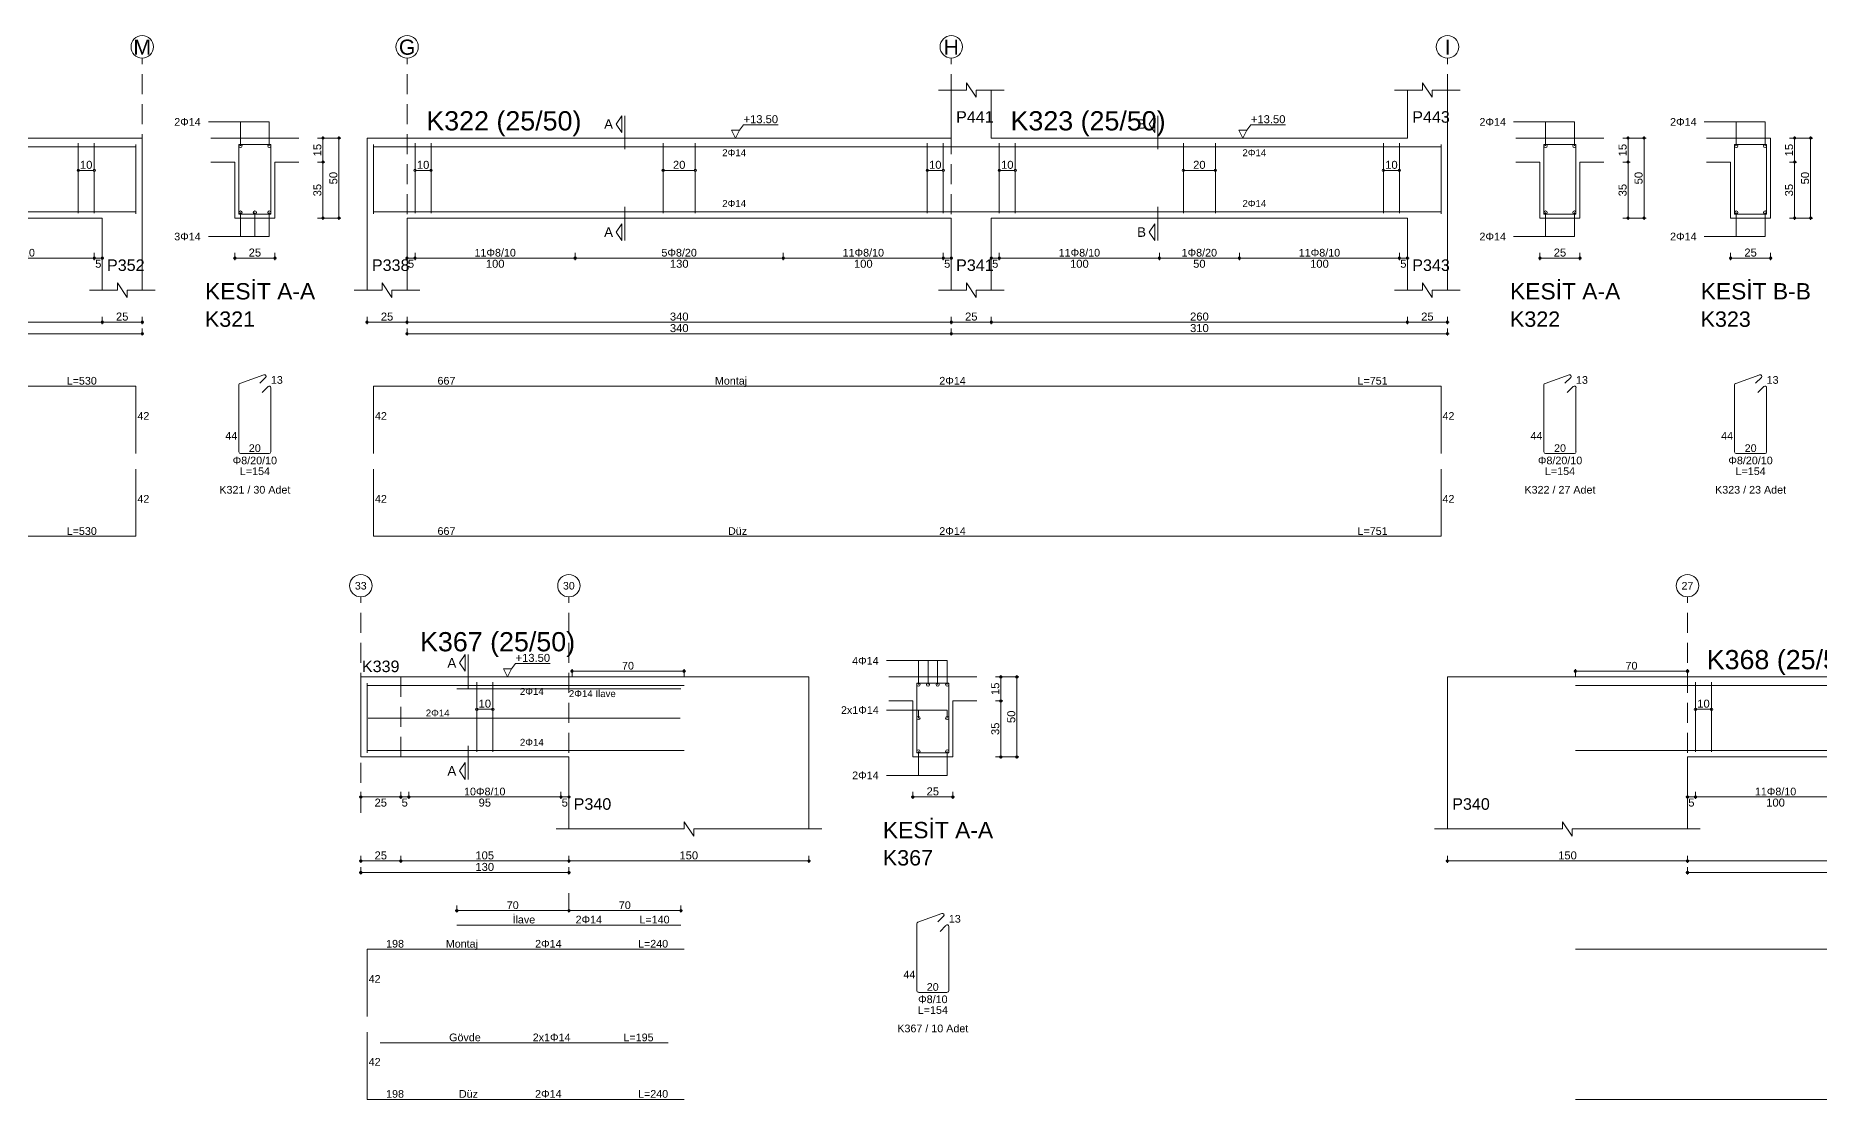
# Model space of a CAD drawing. Header units: millimetres. Extents: x 23801 to 80069, y 9628 to 14137.
# Drawn here: x 70873 to 72545, y 12024 to 13020 of the extents above; entities that cross this region are included whole.
import ezdxf

# ---------------------------------------------------------------- set-up
doc = ezdxf.new("R2010")
doc.units = ezdxf.units.MM
doc.linetypes.add('DASHDOT2', pattern=[12.7, 6.35, -3.175, 0, -3.175])
doc.linetypes.add('DASHED4', pattern=[18.75, 12.5, -6.25])
doc.layers.add('aks', color=251, linetype='DASHDOT2', lineweight=35)
for name, color, linetype in [('Donatı Topl. Uzun. Yazısı', 7, 'Continuous'), ('Donatı Uz. Yazısı', 7, 'Continuous'), ('Donatı Yazısı', 7, 'Continuous'), ('Donatı Çizgisi', 7, 'Continuous'), ('Kiriş', 7, 'Continuous'), ('Standart', 7, 'Continuous'), ('Ölçülendirme', 7, 'Continuous')]:
    doc.layers.add(name, color=color, linetype=linetype)
doc.styles.add('arial_1_18', font='arial.ttf', dxfattribs={"height": 0.2})

# ---------------------------------------------------------------- blocks, each defined once
blk = doc.blocks.new('IDE213Entity7537')
at = {"layer": 'aks', "color": 30, "linetype": 'DASHED4', "lineweight": 5}
for points in [[(9246.5, 2001.7), (9246.5, 2136.7)], [(9666.5, 2001.7), (9666.5, 2136.7)]]:
    blk.add_lwpolyline(points, dxfattribs=at)
at = {"layer": 'aks', "color": 1, "linetype": 'Continuous', "lineweight": 5}
for centre in [(9246.5, 2143.7), (9666.5, 2143.7)]:
    blk.add_circle(centre, 7, dxfattribs=at)
at = {"layer": 'Donatı Çizgisi', "color": 5, "linetype": 'Continuous', "lineweight": 5}
for points in [[(9174.5, 2081.3), (9662.5, 2081.3)], [(9251.5, 2039.9), (9251.5, 2083.5)], [(9261.5, 2039.9), (9261.5, 2083.5)], [(9434, 2039.9), (9434, 2083.5)], [(9454, 2039.9), (9454, 2083.5)], [(9626.5, 2039.9), (9626.5, 2083.5)], [(9636.5, 2039.9), (9636.5, 2083.5)], [(9662.5, 2039.3), (9662.5, 2082.7)], [(9726.9, 2039.2), (9726.9, 2082.8)], [(9726.9, 2082.8), (9746.9, 2082.8)], [(9746.9, 2039.2), (9746.9, 2082.8)], [(9174.5, 2040.7), (9662.5, 2040.7)], [(9726.9, 2039.2), (9746.9, 2039.2)], [(9174.5, 1931.7), (9662.5, 1931.7)], [(9662.5, 1889.7), (9662.5, 1931.7)], [(9726.9, 1890.6), (9726.9, 1932.5)], [(9727.5, 1933.4), (9742.5, 1938.9)], [(9740, 1933.6), (9743.6, 1937.2)], [(9741.4, 1927.7), (9745.1, 1931.5)], [(9746.9, 1890.6), (9746.9, 1930.7)], [(9727.9, 1889.6), (9745.8, 1889.6)], [(9662.5, 1837.9), (9662.5, 1879.9)], [(9174.5, 1837.9), (9662.5, 1837.9)]]:
    blk.add_lwpolyline(points, dxfattribs=at)
for centre in [(9727.9, 2081.8), (9745.9, 2081.8), (9727.9, 2040.2), (9736.9, 2040.2), (9745.9, 2040.2)]:
    blk.add_circle(centre, 1, dxfattribs=at)
for centre, start, end in [((9727.9, 1932.5), 110, 180), ((9742.9, 1937.9), 315, 110), ((9745.8, 1930.7), 0, 135), ((9727.9, 1890.6), 180, 270), ((9745.8, 1890.6), 270, 0)]:
    blk.add_arc(centre, 1.02, start, end, dxfattribs=at)
at = {"layer": 'Kiriş', "color": 1, "linetype": 'Continuous', "lineweight": 5}
for points in [[(9096.5, 2086.7), (9666.5, 2086.7)], [(9096.5, 1991.7), (9096.5, 2086.7)], [(9666.5, 1991.7), (9666.5, 2086.7)], [(9709.4, 2086.7), (9764.4, 2086.7)], [(9709.4, 2071.7), (9724.4, 2071.7)], [(9724.4, 2036.7), (9724.4, 2071.7)], [(9749.4, 2071.7), (9764.4, 2071.7)], [(9749.4, 2036.7), (9749.4, 2071.7)], [(9246.5, 2036.7), (9641.5, 2036.7)], [(9246.5, 1991.7), (9246.5, 2036.7)], [(9641.5, 1991.7), (9641.5, 2036.7)], [(9724.4, 2036.7), (9749.4, 2036.7)], [(9174.5, 1987.2), (9168.5, 1996.2)], [(9168.5, 1991.7), (9168.5, 1996.2)], [(9657, 1987.2), (9651, 1996.2)], [(9651, 1991.7), (9651, 1996.2)], [(9088.5, 1991.7), (9168.5, 1991.7)], [(9174.5, 1991.7), (9254.5, 1991.7)], [(9174.5, 1987.2), (9174.5, 1991.7)], [(9633.5, 1991.7), (9651, 1991.7)], [(9657, 1991.7), (9674.5, 1991.7)], [(9657, 1987.2), (9657, 1991.7)]]:
    blk.add_lwpolyline(points, dxfattribs=at)
at = {"layer": 'Ölçülendirme', "color": 1, "linetype": 'Continuous', "lineweight": 5}
for points in [[(9399.3, 2095.5), (9402.8, 2100.7)], [(9402.8, 2090.2), (9399.3, 2095.5)], [(9402.8, 2090.2), (9402.8, 2100.7)], [(9404.5, 2079.7), (9404.5, 2100.7)], [(9707.9, 2096.8), (9745.9, 2096.8)], [(9727.9, 2081.8), (9727.9, 2096.8)], [(9745.9, 2081.8), (9745.9, 2096.8)], [(9173.5, 2090.3), (9245.5, 2090.3)], [(9174.5, 2087.1), (9174.5, 2091.6)], [(9244.5, 2087.1), (9244.5, 2091.6)], [(9484.8, 2086.7), (9482.3, 2091.7)], [(9482.3, 2091.7), (9487.3, 2091.7)], [(9487.3, 2091.7), (9484.8, 2086.7)], [(9484.8, 2086.7), (9484.8, 2086.7)], [(9487.3, 2091.7), (9489.8, 2095)], [(9489.8, 2095), (9511.3, 2095)], [(9776.1, 2086.7), (9790.6, 2086.7)], [(9779.4, 2035.7), (9779.4, 2087.7)], [(9789.4, 2035.7), (9789.4, 2087.7)], [(9251.5, 2066.5), (9261.5, 2066.5)], [(9434, 2066.5), (9454, 2066.5)], [(9626.5, 2066.5), (9636.5, 2066.5)], [(9776.1, 2071.7), (9780.6, 2071.7)], [(9404.5, 2022.7), (9404.5, 2043.7)], [(9727.9, 2025.2), (9727.9, 2040.2)], [(9736.9, 2025.2), (9736.9, 2040.2)], [(9745.9, 2025.2), (9745.9, 2040.2)], [(9399.3, 2028), (9402.8, 2033.2)], [(9402.8, 2022.7), (9402.8, 2033.2)], [(9776.1, 2036.7), (9790.6, 2036.7)], [(9402.8, 2022.7), (9399.3, 2028)], [(9707.9, 2025.2), (9745.9, 2025.2)], [(9245.5, 2011.7), (9642.5, 2011.7)], [(9246.5, 2010.5), (9246.5, 2015)], [(9251.5, 2010.5), (9251.5, 2015)], [(9351.5, 2010.5), (9351.5, 2015)], [(9536.5, 2010.5), (9536.5, 2015)], [(9636.5, 2010.5), (9636.5, 2015)], [(9641.5, 2010.5), (9641.5, 2015)], [(9723.4, 2011.7), (9750.4, 2011.7)], [(9724.4, 2010.5), (9724.4, 2015)], [(9749.4, 2010.5), (9749.4, 2015)], [(9096.5, 1970.5), (9096.5, 1975)], [(9246.5, 1970.5), (9246.5, 1975)], [(9641.5, 1970.5), (9641.5, 1975)], [(9666.5, 1970.5), (9666.5, 1975)], [(9095.5, 1971.7), (9667.5, 1971.7)], [(9245.5, 1964.5), (9667.5, 1964.5)], [(9246.5, 1963.3), (9246.5, 1967.8)], [(9666.5, 1963.3), (9666.5, 1967.8)]]:
    blk.add_lwpolyline(points, dxfattribs=at)
for centre in [(9174.5, 2090.3), (9244.5, 2090.3), (9779.4, 2086.7), (9789.4, 2086.7), (9251.5, 2066.5), (9261.5, 2066.5), (9434, 2066.5), (9454, 2066.5), (9626.5, 2066.5), (9636.5, 2066.5), (9779.4, 2071.7), (9779.4, 2036.7), (9789.4, 2036.7), (9246.5, 2011.7), (9251.5, 2011.7), (9251.5, 2011.7), (9351.5, 2011.7), (9351.5, 2011.7), (9536.5, 2011.7), (9536.5, 2011.7), (9636.5, 2011.7), (9636.5, 2011.7), (9641.5, 2011.7), (9724.4, 2011.7), (9749.4, 2011.7), (9096.5, 1971.7), (9246.5, 1971.7), (9246.5, 1971.7), (9246.5, 1964.5), (9641.5, 1971.7), (9641.5, 1971.7), (9666.5, 1971.7), (9666.5, 1964.5)]:
    blk.add_circle(centre, 0.75, dxfattribs=at)
at = {"layer": 'aks', "color": 1, "linetype": 'Continuous', "lineweight": 5, "style": 'arial_1_18'}
for s, p in [('K', (9242.1, 2138.8)), ('M', (9661, 2138.8))]:
    blk.add_text(s, height=9.45, dxfattribs=at).set_placement(p)
at = {"layer": 'Donatı Topl. Uzun. Yazısı', "color": 1, "linetype": 'Continuous', "lineweight": 5, "style": 'arial_1_18'}
for s, p in [('L=530', (9619.3, 1932.7)), ('L=154', (9727.5, 1876.2)), ('L=530', (9619.3, 1838.8))]:
    blk.add_text(s, height=4.8, dxfattribs=at).set_placement(p)
at = {"layer": 'Donatı Uz. Yazısı', "color": 1, "linetype": 'Continuous', "lineweight": 5, "style": 'arial_1_18'}
for s, p in [('488', (9203.8, 1932.7)), ('13', (9746.9, 1933.2)), ('42', (9663.5, 1910.7)), ('44', (9718.4, 1898.3)), ('20', (9733.1, 1890.6)), ('42', (9663.5, 1858.9)), ('488', (9203.8, 1838.8))]:
    blk.add_text(s, height=4.8, dxfattribs=at).set_placement(p)
at = {"layer": 'Donatı Yazısı', "color": 5, "linetype": 'Continuous', "lineweight": 5, "style": 'arial_1_18'}
for s, p in [('2Φ14', (9686.5, 2094.4)), ('3Φ14', (9686.5, 2022.8)), ('2Φ14', (9433.2, 1932.7)), ('Φ8/20/10', (9723, 1882.9)), ('K321 / 30 Adet', (9714.7, 1864.6)), ('3Φ14', (9433.2, 1838.8))]:
    blk.add_text(s, height=4.8, dxfattribs=at).set_placement(p)
for s, p in [('2Φ14', (9471, 2075.4)), ('3Φ14', (9471, 2043.7))]:
    blk.add_text(s, height=4.32, rotation=360, dxfattribs=at).set_placement(p)
at = {"layer": 'Donatı Yazısı', "color": 1, "linetype": 'Continuous', "lineweight": 5, "style": 'arial_1_18'}
for s, p in [('Montaj', (9325.2, 1932.7)), ('Düz', (9333.4, 1838.8))]:
    blk.add_text(s, height=4.8, dxfattribs=at).set_placement(p)
at = {"layer": 'Kiriş', "color": 1, "linetype": 'Continuous', "lineweight": 5, "style": 'arial_1_18'}
for s, height, p in [('K321 (25/50)', 12, (9258.5, 2091.5)), ('P311', 7.2, (9099.5, 2003.7)), ('P352', 7.2, (9644.5, 2003.7)), ('KESİT A-A', 10.2, (9705.7, 1985.9)), ('K321', 9.6, (9705.7, 1968.8))]:
    blk.add_text(s, height=height, dxfattribs=at).set_placement(p)
at = {"layer": 'Ölçülendirme', "color": 1, "linetype": 'Continuous', "lineweight": 5, "style": 'arial_1_18'}
for s, height, p in [('70', 4.8, (9205.8, 2091.3)), ('A', 5.95, (9391.6, 2092.5)), ('+13.50', 5, (9489.8, 2096)), ('A', 5.95, (9391.6, 2025)), ('25', 5, (9733, 2012.7)), ('5', 5, (9247.1, 2005.7)), ('100', 5, (9295.7, 2005.7)), ('185', 5, (9438.2, 2005.7)), ('100', 5, (9580.7, 2005.7)), ('5', 5, (9637.1, 2005.7)), ('150', 5, (9165.7, 1972.7)), ('395', 5, (9438.2, 1972.7)), ('25', 5, (9650.1, 1972.7)), ('420', 5, (9438.2, 1965.5))]:
    blk.add_text(s, height=height, dxfattribs=at).set_placement(p)
for s, rotation, p in [('15', 90, (9778.4, 2075.3)), ('10', 360, (9252.6, 2067.5)), ('20', 360, (9440.1, 2067.5)), ('10', 360, (9627.6, 2067.5)), ('50', 90, (9788.4, 2057.8)), ('35', 90, (9778.4, 2050.3))]:
    blk.add_text(s, height=5, rotation=rotation, dxfattribs=at).set_placement(p)
at = {"layer": 'Ölçülendirme', "color": 5, "linetype": 'Continuous', "lineweight": 5, "style": 'arial_1_18'}
for s, p in [('11Φ8/10', (9288.6, 2012.7)), ('8Φ8/20', (9433, 2012.7)), ('11Φ8/10', (9573.6, 2012.7))]:
    blk.add_text(s, height=4.8, dxfattribs=at).set_placement(p)
blk = doc.blocks.new('IDE213Entity7538')
at = {"layer": 'aks', "color": 30, "linetype": 'DASHED4', "lineweight": 5}
for points in [[(9832, 2001.7), (9832, 2136.7)], [(10172, 2001.7), (10172, 2136.7)], [(10482, 2001.7), (10482, 2136.7)]]:
    blk.add_lwpolyline(points, dxfattribs=at)
at = {"layer": 'aks', "color": 1, "linetype": 'Continuous', "lineweight": 5}
for centre in [(9832, 2143.7), (10172, 2143.7), (10482, 2143.7)]:
    blk.add_circle(centre, 7, dxfattribs=at)
at = {"layer": 'Donatı Çizgisi', "color": 5, "linetype": 'Continuous', "lineweight": 5}
for points in [[(9811, 2039.3), (9811, 2082.7)], [(9811, 2081.3), (10478, 2081.3)], [(9837, 2039.9), (9837, 2083.5)], [(9847, 2039.9), (9847, 2083.5)], [(9992, 2039.9), (9992, 2083.5)], [(10012, 2039.9), (10012, 2083.5)], [(10157, 2039.9), (10157, 2083.5)], [(10167, 2039.9), (10167, 2083.5)], [(10202, 2039.9), (10202, 2083.5)], [(10212, 2039.9), (10212, 2083.5)], [(10317, 2039.9), (10317, 2083.5)], [(10337, 2039.9), (10337, 2083.5)], [(10442, 2039.9), (10442, 2083.5)], [(10452, 2039.9), (10452, 2083.5)], [(10478, 2039.3), (10478, 2082.7)], [(10542.3, 2039.2), (10542.3, 2082.8)], [(10542.3, 2082.8), (10562.3, 2082.8)], [(10562.3, 2039.2), (10562.3, 2082.8)], [(10661.4, 2039.2), (10661.4, 2082.8)], [(10661.4, 2082.8), (10681.4, 2082.8)], [(10681.4, 2039.2), (10681.4, 2082.8)], [(9811, 2040.7), (10478, 2040.7)], [(10542.3, 2039.2), (10562.3, 2039.2)], [(10661.4, 2039.2), (10681.4, 2039.2)], [(9811, 1889.7), (9811, 1931.7)], [(9811, 1931.7), (10478, 1931.7)], [(10478, 1889.7), (10478, 1931.7)], [(10542.3, 1890.6), (10542.3, 1932.5)], [(10543, 1933.4), (10558, 1938.9)], [(10555.4, 1933.6), (10559.1, 1937.2)], [(10556.8, 1927.7), (10560.6, 1931.5)], [(10562.3, 1890.6), (10562.3, 1930.7)], [(10661.4, 1890.6), (10661.4, 1932.5)], [(10662.1, 1933.4), (10677.1, 1938.9)], [(10674.5, 1933.6), (10678.2, 1937.2)], [(10675.9, 1927.7), (10679.7, 1931.5)], [(10681.4, 1890.6), (10681.4, 1930.7)], [(10543.3, 1889.6), (10561.3, 1889.6)], [(10662.4, 1889.6), (10680.4, 1889.6)], [(9811, 1837.9), (9811, 1879.9)], [(10478, 1837.9), (10478, 1879.9)], [(9811, 1837.9), (10478, 1837.9)]]:
    blk.add_lwpolyline(points, dxfattribs=at)
for centre in [(10543.3, 2081.8), (10561.3, 2081.8), (10662.4, 2081.8), (10680.4, 2081.8), (10543.3, 2040.2), (10561.3, 2040.2), (10662.4, 2040.2), (10680.4, 2040.2)]:
    blk.add_circle(centre, 1, dxfattribs=at)
for centre, start, end in [((10543.3, 1932.5), 110, 180), ((10558.3, 1937.9), 315, 110), ((10561.3, 1930.7), 0, 135), ((10662.4, 1932.5), 110, 180), ((10677.4, 1937.9), 315, 110), ((10680.4, 1930.7), 0, 135), ((10543.3, 1890.6), 180, 270), ((10561.3, 1890.6), 270, 0), ((10662.4, 1890.6), 180, 270), ((10680.4, 1890.6), 270, 0)]:
    blk.add_arc(centre, 1.02, start, end, dxfattribs=at)
at = {"layer": 'Kiriş', "color": 1, "linetype": 'Continuous', "lineweight": 5}
for points in [[(10181.5, 2116.7), (10181.5, 2121.2)], [(10187.5, 2112.2), (10181.5, 2121.2)], [(10466.5, 2116.7), (10466.5, 2121.2)], [(10472.5, 2112.2), (10466.5, 2121.2)], [(10164, 2116.7), (10181.5, 2116.7)], [(10172, 2086.7), (10172, 2116.7)], [(10187.5, 2112.2), (10187.5, 2116.7)], [(10187.5, 2116.7), (10205, 2116.7)], [(10197, 2086.7), (10197, 2116.7)], [(10449, 2116.7), (10466.5, 2116.7)], [(10457, 2086.7), (10457, 2116.7)], [(10472.5, 2116.7), (10490, 2116.7)], [(10472.5, 2112.2), (10472.5, 2116.7)], [(10482, 1991.7), (10482, 2116.7)], [(9807, 1991.7), (9807, 2086.7)], [(9807, 2086.7), (10172, 2086.7)], [(10197, 2086.7), (10457, 2086.7)], [(10524.8, 2086.7), (10579.8, 2086.7)], [(10643.9, 2086.7), (10683.9, 2086.7)], [(10683.9, 2036.7), (10683.9, 2086.7)], [(10524.8, 2071.7), (10539.8, 2071.7)], [(10539.8, 2036.7), (10539.8, 2071.7)], [(10564.8, 2071.7), (10579.8, 2071.7)], [(10564.8, 2036.7), (10564.8, 2071.7)], [(10643.9, 2071.7), (10658.9, 2071.7)], [(10658.9, 2036.7), (10658.9, 2071.7)], [(9832, 2036.7), (10172, 2036.7)], [(9832, 1991.7), (9832, 2036.7)], [(10172, 1991.7), (10172, 2036.7)], [(10197, 2036.7), (10457, 2036.7)], [(10197, 1991.7), (10197, 2036.7)], [(10457, 1991.7), (10457, 2036.7)], [(10539.8, 2036.7), (10564.8, 2036.7)], [(10658.9, 2036.7), (10683.9, 2036.7)], [(9822.5, 1987.2), (9816.5, 1996.2)], [(9816.5, 1991.7), (9816.5, 1996.2)], [(10187.5, 1987.2), (10181.5, 1996.2)], [(10181.5, 1991.7), (10181.5, 1996.2)], [(10472.5, 1987.2), (10466.5, 1996.2)], [(10466.5, 1991.7), (10466.5, 1996.2)], [(9799, 1991.7), (9816.5, 1991.7)], [(9822.5, 1991.7), (9840, 1991.7)], [(9822.5, 1987.2), (9822.5, 1991.7)], [(10164, 1991.7), (10181.5, 1991.7)], [(10187.5, 1991.7), (10205, 1991.7)], [(10187.5, 1987.2), (10187.5, 1991.7)], [(10449, 1991.7), (10466.5, 1991.7)], [(10472.5, 1991.7), (10490, 1991.7)], [(10472.5, 1987.2), (10472.5, 1991.7)]]:
    blk.add_lwpolyline(points, dxfattribs=at)
at = {"layer": 'Ölçülendirme', "color": 1, "linetype": 'Continuous', "lineweight": 5}
for points in [[(9962.7, 2095.5), (9966.2, 2100.7)], [(9966.2, 2090.2), (9962.7, 2095.5)], [(9966.2, 2090.2), (9966.2, 2100.7)], [(9968, 2079.7), (9968, 2100.7)], [(10295.7, 2095.5), (10299.2, 2100.7)], [(10299.2, 2090.2), (10295.7, 2095.5)], [(10299.2, 2090.2), (10299.2, 2100.7)], [(10301, 2079.7), (10301, 2100.7)], [(10523.3, 2096.8), (10561.3, 2096.8)], [(10543.3, 2081.8), (10543.3, 2096.8)], [(10561.3, 2081.8), (10561.3, 2096.8)], [(10642.4, 2096.8), (10680.4, 2096.8)], [(10662.4, 2081.8), (10662.4, 2096.8)], [(10680.4, 2081.8), (10680.4, 2096.8)], [(10037.2, 2086.7), (10034.7, 2091.7)], [(10034.7, 2091.7), (10039.7, 2091.7)], [(10039.7, 2091.7), (10037.2, 2086.7)], [(10037.2, 2086.7), (10037.2, 2086.7)], [(10039.7, 2091.7), (10042.2, 2095)], [(10042.2, 2095), (10063.8, 2095)], [(10354.2, 2086.7), (10351.7, 2091.7)], [(10351.7, 2091.7), (10356.7, 2091.7)], [(10356.7, 2091.7), (10354.2, 2086.7)], [(10354.2, 2086.7), (10354.2, 2086.7)], [(10356.7, 2091.7), (10359.2, 2095)], [(10359.2, 2095), (10380.8, 2095)], [(10591.6, 2086.7), (10606.1, 2086.7)], [(10594.8, 2035.7), (10594.8, 2087.7)], [(10604.8, 2035.7), (10604.8, 2087.7)], [(10695.7, 2086.7), (10710.2, 2086.7)], [(10698.9, 2035.7), (10698.9, 2087.7)], [(10708.9, 2035.7), (10708.9, 2087.7)], [(9837, 2066.5), (9847, 2066.5)], [(9992, 2066.5), (10012, 2066.5)], [(10157, 2066.5), (10167, 2066.5)], [(10202, 2066.5), (10212, 2066.5)], [(10317, 2066.5), (10337, 2066.5)], [(10442, 2066.5), (10452, 2066.5)], [(10591.6, 2071.7), (10596.1, 2071.7)], [(10695.7, 2071.7), (10700.2, 2071.7)], [(9968, 2022.7), (9968, 2043.7)], [(10301, 2022.7), (10301, 2043.7)], [(10543.3, 2025.2), (10543.3, 2040.2)], [(10561.3, 2025.2), (10561.3, 2040.2)], [(10662.4, 2025.2), (10662.4, 2040.2)], [(10680.4, 2025.2), (10680.4, 2040.2)], [(9962.7, 2028), (9966.2, 2033.2)], [(9966.2, 2022.7), (9966.2, 2033.2)], [(10295.7, 2028), (10299.2, 2033.2)], [(10299.2, 2022.7), (10299.2, 2033.2)], [(10591.6, 2036.7), (10606.1, 2036.7)], [(10695.7, 2036.7), (10710.2, 2036.7)], [(9966.2, 2022.7), (9962.7, 2028)], [(10299.2, 2022.7), (10295.7, 2028)], [(10523.3, 2025.2), (10561.3, 2025.2)], [(10642.4, 2025.2), (10680.4, 2025.2)], [(9831, 2011.7), (10173, 2011.7)], [(9832, 2010.5), (9832, 2015)], [(9837, 2010.5), (9837, 2015)], [(9937, 2010.5), (9937, 2015)], [(10067, 2010.5), (10067, 2015)], [(10167, 2010.5), (10167, 2015)], [(10172, 2010.5), (10172, 2015)], [(10196, 2011.7), (10458, 2011.7)], [(10197, 2010.5), (10197, 2015)], [(10202, 2010.5), (10202, 2015)], [(10302, 2010.5), (10302, 2015)], [(10352, 2010.5), (10352, 2015)], [(10452, 2010.5), (10452, 2015)], [(10457, 2010.5), (10457, 2015)], [(10538.8, 2011.7), (10565.8, 2011.7)], [(10539.8, 2010.5), (10539.8, 2015)], [(10564.8, 2010.5), (10564.8, 2015)], [(10657.9, 2011.7), (10684.9, 2011.7)], [(10658.9, 2010.5), (10658.9, 2015)], [(10683.9, 2010.5), (10683.9, 2015)], [(9807, 1970.5), (9807, 1975)], [(9832, 1970.5), (9832, 1975)], [(10172, 1970.5), (10172, 1975)], [(10197, 1970.5), (10197, 1975)], [(10457, 1970.5), (10457, 1975)], [(10482, 1970.5), (10482, 1975)], [(9806, 1971.7), (10483, 1971.7)], [(9831, 1964.5), (10483, 1964.5)], [(9832, 1963.3), (9832, 1967.8)], [(10172, 1963.3), (10172, 1967.8)], [(10482, 1963.3), (10482, 1967.8)]]:
    blk.add_lwpolyline(points, dxfattribs=at)
for centre in [(10594.8, 2086.7), (10604.8, 2086.7), (10698.9, 2086.7), (10708.9, 2086.7), (9837, 2066.5), (9847, 2066.5), (9992, 2066.5), (10012, 2066.5), (10157, 2066.5), (10167, 2066.5), (10202, 2066.5), (10212, 2066.5), (10317, 2066.5), (10337, 2066.5), (10442, 2066.5), (10452, 2066.5), (10594.8, 2071.7), (10698.9, 2071.7), (10594.8, 2036.7), (10604.8, 2036.7), (10698.9, 2036.7), (10708.9, 2036.7), (9832, 2011.7), (9837, 2011.7), (9837, 2011.7), (9937, 2011.7), (9937, 2011.7), (10067, 2011.7), (10067, 2011.7), (10167, 2011.7), (10167, 2011.7), (10172, 2011.7), (10197, 2011.7), (10202, 2011.7), (10202, 2011.7), (10302, 2011.7), (10302, 2011.7), (10352, 2011.7), (10352, 2011.7), (10452, 2011.7), (10452, 2011.7), (10457, 2011.7), (10539.8, 2011.7), (10564.8, 2011.7), (10658.9, 2011.7), (10683.9, 2011.7), (9807, 1971.7), (9832, 1971.7), (9832, 1971.7), (9832, 1964.5), (10172, 1971.7), (10172, 1971.7), (10172, 1964.5), (10172, 1964.5), (10197, 1971.7), (10197, 1971.7), (10457, 1971.7), (10457, 1971.7), (10482, 1971.7), (10482, 1964.5)]:
    blk.add_circle(centre, 0.75, dxfattribs=at)
at = {"layer": 'aks', "color": 1, "linetype": 'Continuous', "lineweight": 5, "style": 'arial_1_18'}
for s, p in [('G', (9826.9, 2138.8)), ('H', (10167.2, 2138.8)), ('I', (10480.2, 2138.8))]:
    blk.add_text(s, height=9.45, dxfattribs=at).set_placement(p)
at = {"layer": 'Donatı Topl. Uzun. Yazısı', "color": 1, "linetype": 'Continuous', "lineweight": 5, "style": 'arial_1_18'}
for s, p in [('L=751', (10425.8, 1932.7)), ('L=154', (10542.9, 1876.2)), ('L=154', (10662, 1876.2)), ('L=751', (10425.8, 1838.8))]:
    blk.add_text(s, height=4.8, dxfattribs=at).set_placement(p)
at = {"layer": 'Donatı Uz. Yazısı', "color": 1, "linetype": 'Continuous', "lineweight": 5, "style": 'arial_1_18'}
for s, p in [('667', (9851, 1932.7)), ('13', (10562.3, 1933.2)), ('13', (10681.4, 1933.2)), ('42', (9811.9, 1910.7)), ('42', (10478.9, 1910.7)), ('44', (10533.9, 1898.3)), ('20', (10548.6, 1890.6)), ('44', (10653, 1898.3)), ('20', (10667.7, 1890.6)), ('42', (9811.9, 1858.9)), ('42', (10478.9, 1858.9)), ('667', (9851, 1838.8))]:
    blk.add_text(s, height=4.8, dxfattribs=at).set_placement(p)
at = {"layer": 'Donatı Yazısı', "color": 5, "linetype": 'Continuous', "lineweight": 5, "style": 'arial_1_18'}
for s, p in [('2Φ14', (10502, 2094.4)), ('2Φ14', (10621.1, 2094.4)), ('2Φ14', (10502, 2022.8)), ('2Φ14', (10621.1, 2022.8)), ('2Φ14', (10164.5, 1932.7)), ('Φ8/20/10', (10538.5, 1882.9)), ('Φ8/20/10', (10657.5, 1882.9)), ('K322 / 27 Adet', (10530.1, 1864.6)), ('K323 / 23 Adet', (10649.2, 1864.6)), ('2Φ14', (10164.5, 1838.8))]:
    blk.add_text(s, height=4.8, dxfattribs=at).set_placement(p)
for p in [(10028.9, 2075.4), (10353.9, 2075.4), (10028.9, 2043.7), (10353.9, 2043.7)]:
    blk.add_text('2Φ14', height=4.32, rotation=360, dxfattribs=at).set_placement(p)
at = {"layer": 'Donatı Yazısı', "color": 1, "linetype": 'Continuous', "lineweight": 5, "style": 'arial_1_18'}
for s, p in [('Montaj', (10024.3, 1932.7)), ('Düz', (10032.5, 1838.8))]:
    blk.add_text(s, height=4.8, dxfattribs=at).set_placement(p)
at = {"layer": 'Kiriş', "color": 1, "linetype": 'Continuous', "lineweight": 5, "style": 'arial_1_18'}
for s, height, p in [('K322 (25/50)', 12, (9844, 2091.5)), ('P441', 7.2, (10175, 2096.3)), ('K323 (25/50)', 12, (10209, 2091.5)), ('P443', 7.2, (10460, 2096.3)), ('P338', 7.2, (9810, 2003.7)), ('P341', 7.2, (10175, 2003.7)), ('P343', 7.2, (10460, 2003.7)), ('KESİT A-A', 10.2, (10521.1, 1985.9)), ('KESİT B-B', 10.2, (10640.2, 1985.9)), ('K322', 9.6, (10521.1, 1968.8)), ('K323', 9.6, (10640.2, 1968.8))]:
    blk.add_text(s, height=height, dxfattribs=at).set_placement(p)
at = {"layer": 'Ölçülendirme', "color": 1, "linetype": 'Continuous', "lineweight": 5, "style": 'arial_1_18'}
for s, height, p in [('A', 5.95, (9955.1, 2092.5)), ('+13.50', 5, (10042.2, 2096)), ('B', 5.95, (10288.1, 2092.5)), ('+13.50', 5, (10359.2, 2096)), ('A', 5.95, (9955.1, 2025)), ('B', 5.95, (10288.1, 2025)), ('25', 5, (10548.4, 2012.7)), ('25', 5, (10667.5, 2012.7)), ('5', 5, (9832.5, 2005.7)), ('100', 5, (9881.2, 2005.7)), ('130', 5, (9996.2, 2005.7)), ('100', 5, (10111.2, 2005.7)), ('5', 5, (10167.5, 2005.7)), ('5', 5, (10197.5, 2005.7)), ('100', 5, (10246.2, 2005.7)), ('50', 5, (10323.1, 2005.7)), ('100', 5, (10396.2, 2005.7)), ('5', 5, (10452.5, 2005.7)), ('25', 5, (9815.6, 1972.7)), ('340', 5, (9996.2, 1972.7)), ('25', 5, (10180.6, 1972.7)), ('260', 5, (10321.2, 1972.7)), ('25', 5, (10465.6, 1972.7)), ('340', 5, (9996.2, 1965.5)), ('310', 5, (10321.2, 1965.5))]:
    blk.add_text(s, height=height, dxfattribs=at).set_placement(p)
for s, rotation, p in [('15', 90, (10593.9, 2075.3)), ('15', 90, (10697.9, 2075.3)), ('10', 360, (9838.1, 2067.5)), ('20', 360, (9998.1, 2067.5)), ('10', 360, (10158.1, 2067.5)), ('10', 360, (10203.1, 2067.5)), ('20', 360, (10323.1, 2067.5)), ('10', 360, (10443.1, 2067.5)), ('50', 90, (10603.9, 2057.8)), ('50', 90, (10707.9, 2057.8)), ('35', 90, (10593.9, 2050.3)), ('35', 90, (10697.9, 2050.3))]:
    blk.add_text(s, height=5, rotation=rotation, dxfattribs=at).set_placement(p)
at = {"layer": 'Ölçülendirme', "color": 5, "linetype": 'Continuous', "lineweight": 5, "style": 'arial_1_18'}
for s, p in [('11Φ8/10', (9874.1, 2012.7)), ('5Φ8/20', (9990.9, 2012.7)), ('11Φ8/10', (10104.1, 2012.7)), ('11Φ8/10', (10239.1, 2012.7)), ('1Φ8/20', (10315.9, 2012.7)), ('11Φ8/10', (10389.1, 2012.7))]:
    blk.add_text(s, height=4.8, dxfattribs=at).set_placement(p)
blk = doc.blocks.new('IDE213Entity7570')
at = {"layer": 'aks', "color": 30, "linetype": 'DASHED4', "lineweight": 5}
for points in [[(9798.8, 1648.6), (9798.8, 1783.6)], [(9928.8, 1648.6), (9928.8, 1783.6)], [(9928.8, 1587.6), (9928.8, 1598.6)]]:
    blk.add_lwpolyline(points, dxfattribs=at)
at = {"layer": 'aks', "color": 1, "linetype": 'Continuous', "lineweight": 5}
for centre in [(9798.8, 1790.6), (9928.8, 1790.6)]:
    blk.add_circle(centre, 7, dxfattribs=at)
at = {"layer": 'Donatı Çizgisi', "color": 5, "linetype": 'Continuous', "lineweight": 5}
for points in [[(9802.8, 1686.2), (9802.8, 1729.6)], [(9802.8, 1728.2), (10000.8, 1728.2)], [(9871.3, 1686.8), (9871.3, 1730.4)], [(9881.3, 1686.8), (9881.3, 1730.4)], [(10146.2, 1686.1), (10146.2, 1729.8)], [(10146.2, 1729.8), (10166.2, 1729.8)], [(10166.2, 1686.1), (10166.2, 1729.8)], [(9858.8, 1726.2), (9998.8, 1726.2)], [(9803.3, 1707.9), (9998.3, 1707.9)], [(9802.8, 1687.6), (10000.8, 1687.6)], [(10146.2, 1686.1), (10166.2, 1686.1)], [(10146.8, 1580.4), (10161.9, 1585.9)], [(10159.3, 1580.5), (10162.9, 1584.2)], [(9858.8, 1578.6), (9998.8, 1578.6)], [(10146.2, 1537.6), (10146.2, 1579.4)], [(10160.7, 1574.6), (10164.4, 1578.4)], [(10166.2, 1537.6), (10166.2, 1577.7)], [(9802.8, 1521.5), (9802.8, 1563.5)], [(9802.8, 1563.5), (10000.8, 1563.5)], [(10147.2, 1536.5), (10165.2, 1536.5)], [(9802.8, 1469.7), (9802.8, 1511.7)], [(9810.8, 1505), (9990.8, 1505)], [(9802.8, 1469.7), (10000.8, 1469.7)]]:
    blk.add_lwpolyline(points, dxfattribs=at)
for centre in [(10147.2, 1728.8), (10153.2, 1728.8), (10159.2, 1728.8), (10165.2, 1728.8), (10147.2, 1707.9), (10165.2, 1707.9), (10147.2, 1687.1), (10165.2, 1687.1)]:
    blk.add_circle(centre, 1, dxfattribs=at)
for centre, start, end in [((10162.2, 1584.9), 315, 110), ((10147.2, 1579.4), 110, 180), ((10165.2, 1577.7), 0, 135), ((10147.2, 1537.6), 180, 270), ((10165.2, 1537.6), 270, 0)]:
    blk.add_arc(centre, 1.02, start, end, dxfattribs=at)
at = {"layer": 'Kiriş', "color": 1, "linetype": 'Continuous', "lineweight": 5}
for points in [[(9798.8, 1683.6), (9798.8, 1733.6)], [(9798.8, 1733.6), (10078.8, 1733.6)], [(10078.8, 1638.6), (10078.8, 1733.6)], [(10128.7, 1733.6), (10183.7, 1733.6)], [(10128.7, 1718.6), (10143.7, 1718.6)], [(10143.7, 1683.6), (10143.7, 1718.6)], [(10168.7, 1718.6), (10183.7, 1718.6)], [(10168.7, 1683.6), (10168.7, 1718.6)], [(9798.8, 1683.6), (9928.8, 1683.6)], [(9928.8, 1638.6), (9928.8, 1683.6)], [(10143.7, 1683.6), (10168.7, 1683.6)], [(9920.8, 1638.6), (10000.8, 1638.6)], [(10006.8, 1634.1), (10000.8, 1643.1)], [(10000.8, 1638.6), (10000.8, 1643.1)], [(10006.8, 1638.6), (10086.8, 1638.6)], [(10006.8, 1634.1), (10006.8, 1638.6)]]:
    blk.add_lwpolyline(points, dxfattribs=at)
at = {"layer": 'Kiriş', "color": 1, "linetype": 'DASHED4', "lineweight": 5}
for points in [[(9798.8, 1683.6), (9798.8, 1733.6)], [(9823.8, 1683.6), (9823.8, 1733.6)]]:
    blk.add_lwpolyline(points, dxfattribs=at)
at = {"layer": 'Ölçülendirme', "color": 1, "linetype": 'Continuous', "lineweight": 5}
for points in [[(9860.5, 1742.4), (9864, 1747.6)], [(9864, 1737.1), (9860.5, 1742.4)], [(9864, 1737.1), (9864, 1747.6)], [(9865.8, 1726.6), (9865.8, 1747.6)], [(9890.5, 1733.6), (9888, 1738.6)], [(9888, 1738.6), (9893, 1738.6)], [(9893, 1738.6), (9890.5, 1733.6)], [(9893, 1738.6), (9895.5, 1742)], [(9895.5, 1742), (9917.1, 1742)], [(9930.8, 1734), (9930.8, 1738.5)], [(10000.8, 1734), (10000.8, 1738.5)], [(10127.2, 1743.8), (10165.2, 1743.8)], [(10147.2, 1728.8), (10147.2, 1743.8)], [(10153.2, 1728.8), (10153.2, 1743.8)], [(10159.2, 1728.8), (10159.2, 1743.8)], [(10165.2, 1728.8), (10165.2, 1743.8)], [(9890.5, 1733.6), (9890.5, 1733.6)], [(9929.8, 1737.2), (10001.8, 1737.2)], [(10195.4, 1733.6), (10209.9, 1733.6)], [(10198.7, 1682.6), (10198.7, 1734.6)], [(10208.7, 1682.6), (10208.7, 1734.6)], [(10195.4, 1718.6), (10199.9, 1718.6)], [(9871.3, 1713.4), (9881.3, 1713.4)], [(10127.2, 1712.9), (10165.2, 1712.9)], [(10147.2, 1707.9), (10147.2, 1712.9)], [(10165.2, 1707.9), (10165.2, 1712.9)], [(9865.8, 1669.6), (9865.8, 1690.6)], [(10147.2, 1672.1), (10147.2, 1687.1)], [(10165.2, 1672.1), (10165.2, 1687.1)], [(10195.4, 1683.6), (10209.9, 1683.6)], [(9860.5, 1674.9), (9864, 1680.1)], [(9864, 1669.6), (9860.5, 1674.9)], [(9864, 1669.6), (9864, 1680.1)], [(10127.2, 1672.1), (10165.2, 1672.1)], [(9798.8, 1657.4), (9798.8, 1661.9)], [(9823.8, 1657.4), (9823.8, 1661.9)], [(9828.8, 1657.4), (9828.8, 1661.9)], [(9923.8, 1657.4), (9923.8, 1661.9)], [(9928.8, 1657.4), (9928.8, 1661.9)], [(10143.7, 1657.4), (10143.7, 1661.9)], [(10168.7, 1657.4), (10168.7, 1661.9)], [(9797.8, 1658.6), (9929.8, 1658.6)], [(10142.7, 1658.6), (10169.7, 1658.6)], [(9797.8, 1618.6), (10079.8, 1618.6)], [(9798.8, 1617.4), (9798.8, 1621.9)], [(9823.8, 1617.4), (9823.8, 1621.9)], [(9928.8, 1617.4), (9928.8, 1621.9)], [(10078.8, 1617.4), (10078.8, 1621.9)], [(9797.8, 1611.4), (9929.8, 1611.4)], [(9798.8, 1610.2), (9798.8, 1614.7)], [(9928.8, 1610.2), (9928.8, 1614.7)], [(9857.8, 1587.6), (9929.8, 1587.6)], [(9858.8, 1586.4), (9858.8, 1590.9)], [(9927.8, 1587.6), (9999.8, 1587.6)], [(9928.8, 1586.4), (9928.8, 1590.9)], [(9928.8, 1586.4), (9928.8, 1590.9)], [(9998.8, 1586.4), (9998.8, 1590.9)]]:
    blk.add_lwpolyline(points, dxfattribs=at)
for centre in [(9930.8, 1737.2), (10000.8, 1737.2), (10198.7, 1733.6), (10208.7, 1733.6), (10198.7, 1718.6), (9871.3, 1713.4), (9881.3, 1713.4), (10198.7, 1683.6), (10208.7, 1683.6), (9798.8, 1658.6), (9823.8, 1658.6), (9823.8, 1658.6), (9828.8, 1658.6), (9828.8, 1658.6), (9923.8, 1658.6), (9923.8, 1658.6), (9928.8, 1658.6), (10143.7, 1658.6), (10168.7, 1658.6), (9798.8, 1618.6), (9823.8, 1618.6), (9823.8, 1618.6), (9928.8, 1618.6), (9928.8, 1618.6), (10078.8, 1618.6), (9798.8, 1611.4), (9928.8, 1611.4), (9858.8, 1587.6), (9928.8, 1587.6), (9928.8, 1587.6), (9998.8, 1587.6)]:
    blk.add_circle(centre, 0.75, dxfattribs=at)
at = {"layer": 'aks', "color": 1, "linetype": 'Continuous', "lineweight": 5, "style": 'arial_1_18'}
for s, p in [('33', (9795.1, 1788.2)), ('30', (9925.1, 1788.2))]:
    blk.add_text(s, height=4.73, dxfattribs=at).set_placement(p)
at = {"layer": 'Donatı Topl. Uzun. Yazısı', "color": 1, "linetype": 'Continuous', "lineweight": 5, "style": 'arial_1_18'}
for s, p in [('L=140', (9972.9, 1579.6)), ('L=240', (9972, 1564.5)), ('L=154', (10146.8, 1523.1)), ('L=195', (9962.9, 1506)), ('L=240', (9972, 1470.7))]:
    blk.add_text(s, height=4.8, dxfattribs=at).set_placement(p)
at = {"layer": 'Donatı Uz. Yazısı', "color": 1, "linetype": 'Continuous', "lineweight": 5, "style": 'arial_1_18'}
for s, p in [('13', (10166.2, 1580.1)), ('198', (9814.6, 1564.5)), ('44', (10137.8, 1545.3)), ('42', (9803.7, 1542.5)), ('20', (10152.4, 1537.5)), ('42', (9803.7, 1490.7)), ('198', (9814.6, 1470.7))]:
    blk.add_text(s, height=4.8, dxfattribs=at).set_placement(p)
at = {"layer": 'Donatı Yazısı', "color": 5, "linetype": 'Continuous', "lineweight": 5, "style": 'arial_1_18'}
for s, height, p in [('4Φ14', 4.8, (10105.8, 1741.3)), ('2Φ14 İlave', 4.32, (9928.8, 1721)), ('2x1Φ14', 4.8, (10098.8, 1710.5)), ('2Φ14', 4.8, (10105.8, 1669.7)), ('2Φ14', 4.8, (9933, 1579.6)), ('2Φ14', 4.8, (9907.7, 1564.5)), ('Φ8/10', 4.8, (10147, 1529.8)), ('K367 / 10 Adet', 4.8, (10134, 1511.6)), ('2x1Φ14', 4.8, (9906.2, 1506)), ('2Φ14', 4.8, (9907.7, 1470.7))]:
    blk.add_text(s, height=height, dxfattribs=at).set_placement(p)
for p in [(9898.2, 1722.4), (9839.4, 1708.9), (9898.2, 1690.6)]:
    blk.add_text('2Φ14', height=4.32, rotation=360, dxfattribs=at).set_placement(p)
at = {"layer": 'Donatı Yazısı', "color": 1, "linetype": 'Continuous', "lineweight": 5, "style": 'arial_1_18'}
for s, p in [('İlave', (9893.6, 1579.6)), ('Montaj', (9851.9, 1564.5)), ('Gövde', (9854, 1506)), ('Düz', (9860.1, 1470.7))]:
    blk.add_text(s, height=4.8, dxfattribs=at).set_placement(p)
at = {"layer": 'Kiriş', "color": 1, "linetype": 'Continuous', "lineweight": 5, "style": 'arial_1_18'}
for s, height, p in [('K367 (25/50)', 12, (9835.8, 1749.6)), ('K339', 7.2, (9799.5, 1736.6)), ('P340', 7.2, (9931.8, 1650.6)), ('KESİT A-A', 10.2, (10125, 1632.8)), ('K367', 9.6, (10125, 1615.8))]:
    blk.add_text(s, height=height, dxfattribs=at).set_placement(p)
at = {"layer": 'Ölçülendirme', "color": 1, "linetype": 'Continuous', "lineweight": 5, "style": 'arial_1_18'}
for s, height, p in [('A', 5.95, (9852.9, 1739.4)), ('+13.50', 5, (9895.5, 1743)), ('70', 4.8, (9962, 1738.2)), ('A', 5.95, (9852.9, 1671.9)), ('25', 5, (10152.3, 1659.6)), ('25', 5, (9807.4, 1652.6)), ('5', 5, (9824.3, 1652.6)), ('95', 5, (9872.4, 1652.6)), ('5', 5, (9924.3, 1652.6)), ('25', 5, (9807.4, 1619.6)), ('105', 5, (9870.4, 1619.6)), ('130', 5, (9870.4, 1612.4)), ('150', 5, (9997.9, 1619.6))]:
    blk.add_text(s, height=height, dxfattribs=at).set_placement(p)
for s, rotation, p in [('15', 90, (10197.7, 1722.3)), ('10', 360, (9872.4, 1714.4)), ('50', 90, (10207.7, 1704.8)), ('35', 90, (10197.7, 1697.3))]:
    blk.add_text(s, height=5, rotation=rotation, dxfattribs=at).set_placement(p)
at = {"layer": 'Ölçülendirme', "color": 5, "linetype": 'Continuous', "lineweight": 5, "style": 'arial_1_18'}
for s, p in [('10Φ8/10', (9863.3, 1659.6)), ('70', (9890, 1588.6)), ('70', (9960, 1588.6))]:
    blk.add_text(s, height=4.8, dxfattribs=at).set_placement(p)
blk = doc.blocks.new('IDE213Entity7571')
at = {"layer": 'aks', "color": 30, "linetype": 'DASHED4', "lineweight": 5}
blk.add_lwpolyline([(10627.7, 1648.6), (10627.7, 1783.6)], dxfattribs=at)
at = {"layer": 'aks', "color": 1, "linetype": 'Continuous', "lineweight": 5}
blk.add_circle((10627.7, 1790.6), 7, dxfattribs=at)
at = {"layer": 'Donatı Çizgisi', "color": 5, "linetype": 'Continuous', "lineweight": 5}
for points in [[(10557.7, 1728.2), (11602.7, 1728.2)], [(10632.7, 1686.8), (10632.7, 1730.4)], [(10642.7, 1686.8), (10642.7, 1730.4)], [(10557.7, 1687.6), (11602.7, 1687.6)], [(10557.7, 1563.5), (11602.7, 1563.5)], [(10557.7, 1469.7), (11602.7, 1469.7)]]:
    blk.add_lwpolyline(points, dxfattribs=at)
at = {"layer": 'Kiriş', "color": 1, "linetype": 'Continuous', "lineweight": 5}
for points in [[(10477.7, 1638.6), (10477.7, 1733.7)], [(10477.7, 1733.7), (11532.7, 1733.7)], [(10627.7, 1683.6), (10977.7, 1683.6)], [(10627.7, 1638.6), (10627.7, 1683.6)], [(10469.7, 1638.6), (10549.7, 1638.6)], [(10555.7, 1634.1), (10549.7, 1643.1)], [(10549.7, 1638.6), (10549.7, 1643.1)], [(10555.7, 1638.6), (10635.7, 1638.6)], [(10555.7, 1634.1), (10555.7, 1638.6)]]:
    blk.add_lwpolyline(points, dxfattribs=at)
at = {"layer": 'Ölçülendirme', "color": 1, "linetype": 'Continuous', "lineweight": 5}
for points in [[(10557.7, 1734), (10557.7, 1738.5)], [(10627.7, 1734), (10627.7, 1738.5)], [(10556.7, 1737.2), (10628.7, 1737.2)], [(10632.7, 1713.4), (10642.7, 1713.4)], [(10627.7, 1657.4), (10627.7, 1661.9)], [(10632.7, 1657.4), (10632.7, 1661.9)], [(10626.7, 1658.6), (10978.7, 1658.6)], [(10476.7, 1618.6), (11788.7, 1618.6)], [(10477.7, 1617.4), (10477.7, 1621.9)], [(10627.7, 1617.4), (10627.7, 1621.9)], [(10626.7, 1611.4), (11533.7, 1611.4)], [(10627.7, 1610.2), (10627.7, 1614.7)]]:
    blk.add_lwpolyline(points, dxfattribs=at)
for centre in [(10557.7, 1737.2), (10627.7, 1737.2), (10632.7, 1713.4), (10642.7, 1713.4), (10627.7, 1658.6), (10632.7, 1658.6), (10632.7, 1658.6), (10477.7, 1618.6), (10627.7, 1618.6), (10627.7, 1618.6), (10627.7, 1611.4)]:
    blk.add_circle(centre, 0.75, dxfattribs=at)
at = {"layer": 'aks', "color": 1, "linetype": 'Continuous', "lineweight": 5, "style": 'arial_1_18'}
blk.add_text('27', height=4.73, dxfattribs=at).set_placement((10624, 1788.2))
at = {"layer": 'Kiriş', "color": 1, "linetype": 'Continuous', "lineweight": 5, "style": 'arial_1_18'}
for s, height, p in [('K368 (25/50)', 12, (10639.7, 1738.4)), ('P340', 7.2, (10480.7, 1650.6))]:
    blk.add_text(s, height=height, dxfattribs=at).set_placement(p)
at = {"layer": 'Ölçülendirme', "color": 1, "linetype": 'Continuous', "lineweight": 5, "style": 'arial_1_18'}
for s, height, p in [('70', 4.8, (10589, 1738.2)), ('5', 5, (10628.2, 1652.6)), ('100', 5, (10676.9, 1652.6)), ('150', 5, (10546.9, 1619.6))]:
    blk.add_text(s, height=height, dxfattribs=at).set_placement(p)
blk.add_text('10', height=5, rotation=360, dxfattribs=at).set_placement((10633.8, 1714.4))
at = {"layer": 'Ölçülendirme', "color": 5, "linetype": 'Continuous', "lineweight": 5, "style": 'arial_1_18'}
blk.add_text('11Φ8/10', height=4.8, dxfattribs=at).set_placement((10669.8, 1659.6))

msp = doc.modelspace()

# ---------------------------------------------------------------- block references
at = {"layer": 'Standart', "xscale": 1.5, "yscale": 1.5, "zscale": 1.5}
for name, p in [('IDE213Entity7537', (56473, 9794.3)), ('IDE213Entity7538', (56473, 9794.3)), ('IDE213Entity7570', (56479.4, 9819)), ('IDE213Entity7571', (56479.4, 9819))]:
    msp.add_blockref(name, p, dxfattribs=at)

doc.saveas('drawing.dxf')
